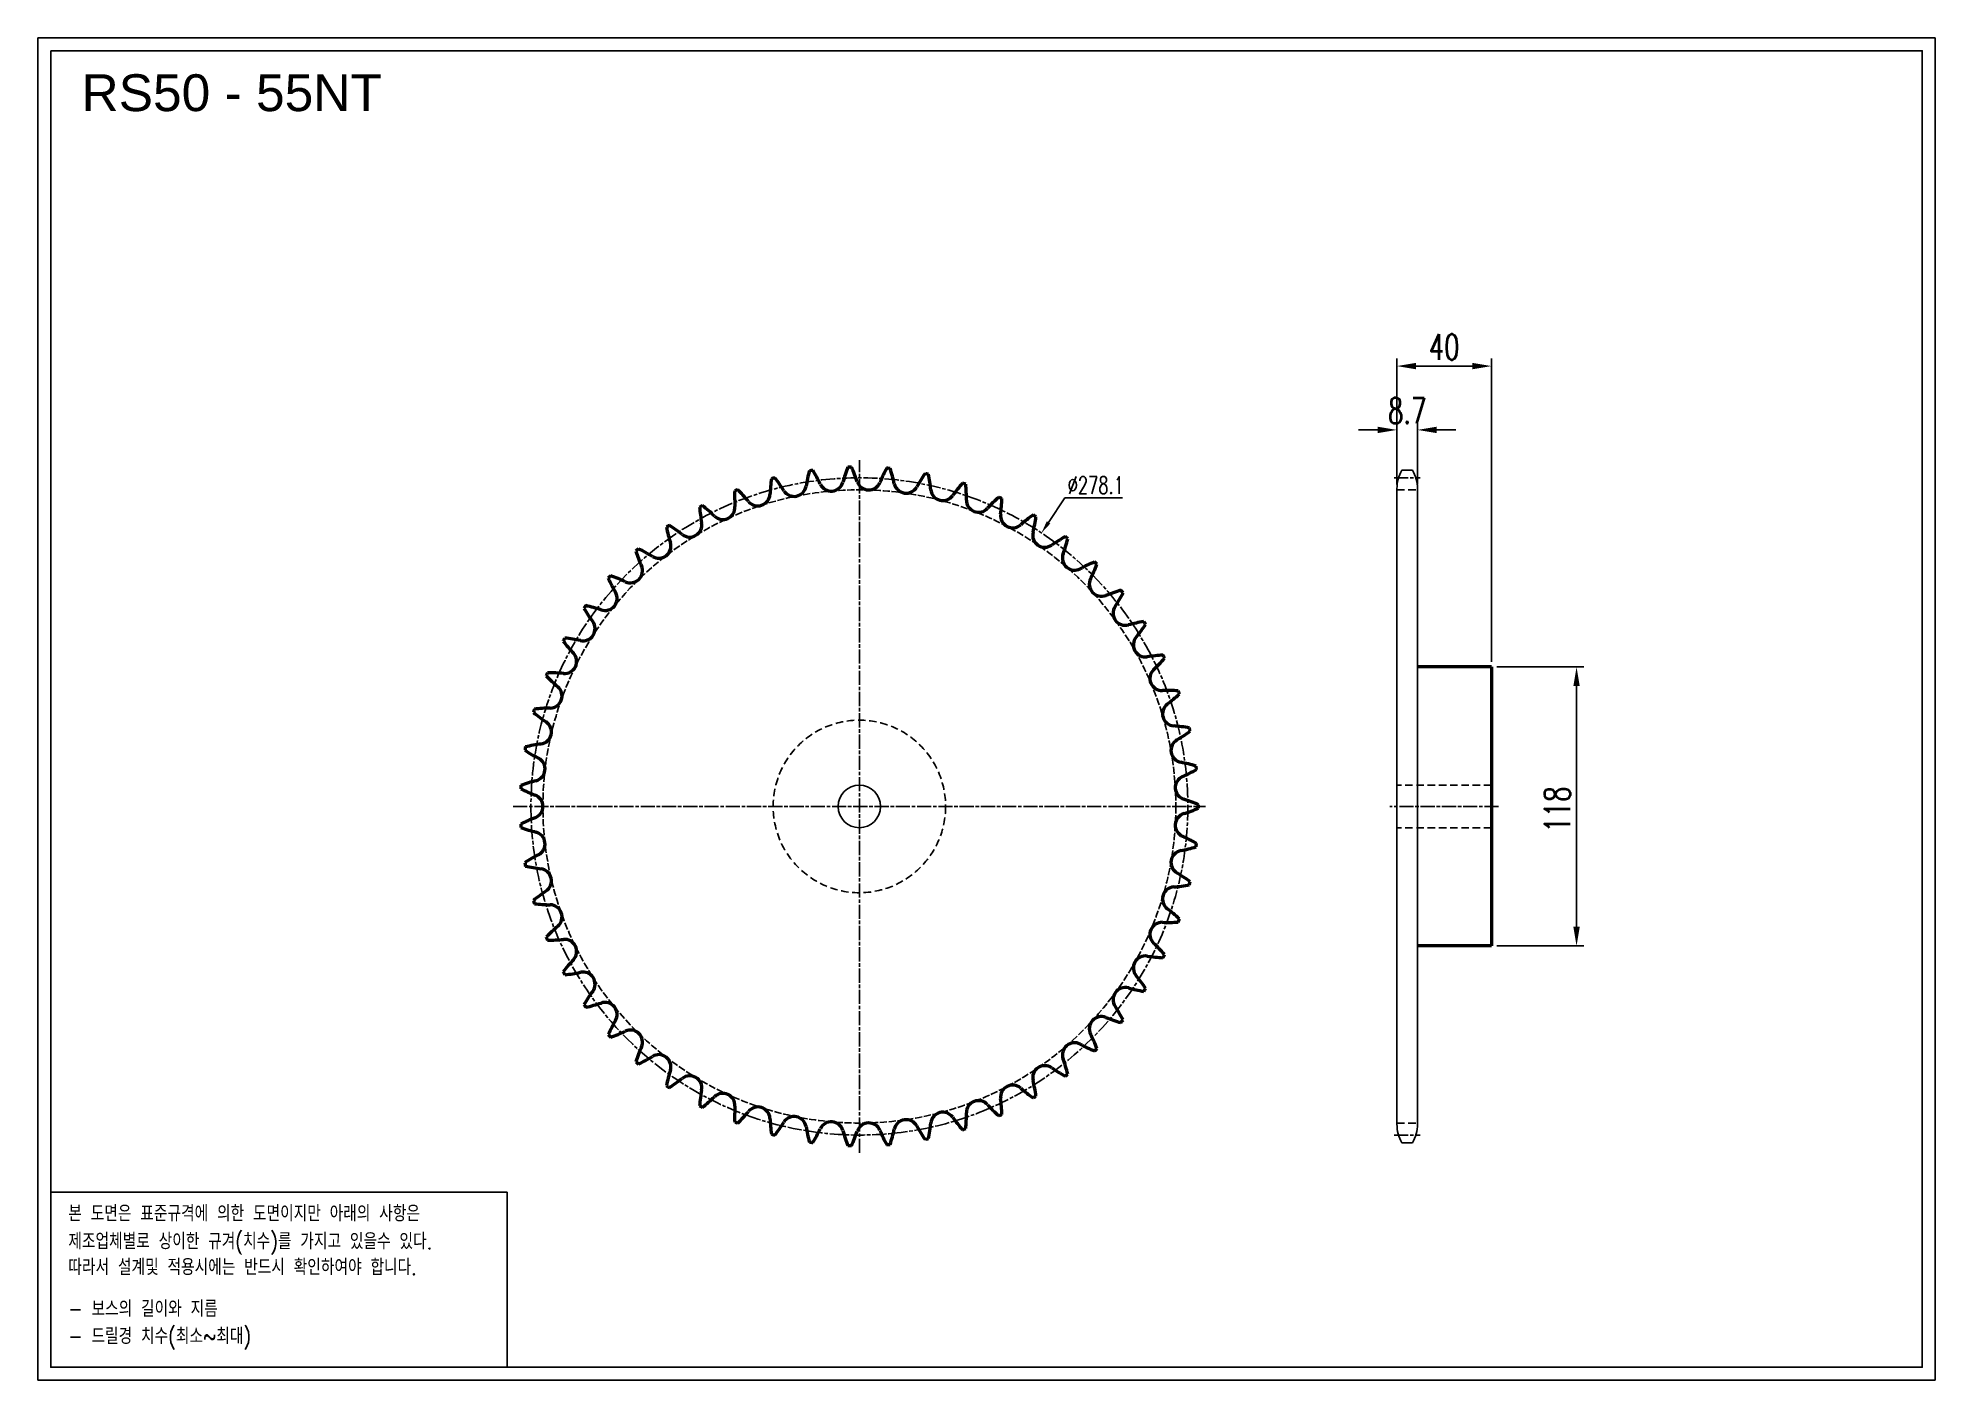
# Model space of a CAD drawing. Header units: millimetres. Extents: x 5329 to 6132, y 2321 to 2889.
import ezdxf

# ---------------------------------------------------------------- set-up
doc = ezdxf.new("R2010")
doc.units = ezdxf.units.MM
for name, pattern in [('AM_ISO02W050', [7.5, 6, -1.5]), ('AM_ISO02W050x2', [3.75, 3, -0.75]), ('AM_ISO08W050', [18, 12, -1.5, 3, -1.5]), ('AM_ISO08W050x2', [9, 6, -0.75, 1.5, -0.75]), ('HIDDEN', [9.525, 6.35, -3.175])]:
    doc.linetypes.add(name, pattern=pattern)
for name, color, linetype, lineweight in [('20', 7, 'Continuous', 50), ('21', 6, 'AM_ISO02W050', 25), ('22', 30, 'AM_ISO08W050', 25), ('23', 40, 'AM_ISO08W050', 25), ('VIS', 7, 'Continuous', 50)]:
    doc.layers.add(name, color=color, linetype=linetype, lineweight=lineweight)
doc.layers.add('HL', color=2, linetype='HIDDEN')
doc.layers.add('S-DIM', color=7, linetype='Continuous')
doc.styles.add('HAN', font='ROMANS.shx', dxfattribs={"width": 0.7, "bigfont": 'whgtxt.shx'})
doc.styles.add('HSG', font='SIMPLEX.shx', dxfattribs={"width": 0.7, "bigfont": 'HSG.shx'})
doc.styles.get("Standard").update_dxf_attribs({"font": 'arial.ttf'})
doc.dimstyles.new('APP16', dxfattribs={"dimscale": 3, "dimtxt": 2.4, "dimasz": 1.8, "dimexe": 0.7, "dimexo": 0.5, "dimgap": 0.6, "dimtad": 1, "dimtoh": 1, "dimdec": 1, "dimrnd": 0.01, "dimzin": 9, "dimdsep": 46, "dimtxsty": 'HSG', "dimcen": 0, "dimclrd": 1, "dimclre": 1, "dimclrt": 256, "dimazin": 2, "dimtp": 1, "dimtm": 1, "dimtfac": 0.5, "dimtdec": 1, "dimtofl": 0, "dimtmove": 0, "dimatfit": 3, "dimfxl": 0, "dimtvp": 1, "dimtolj": 2, "dimlwd": -1, "dimlwe": -1, "dimarcsym": 0})
doc.dimstyles.new('APP23', dxfattribs={"dimscale": 4.5, "dimtxt": 2.4, "dimasz": 1.8, "dimexe": 0.7, "dimexo": 0.5, "dimgap": 0.6, "dimtad": 1, "dimtoh": 1, "dimdec": 1, "dimrnd": 0.01, "dimzin": 9, "dimdsep": 46, "dimtxsty": 'HSG', "dimcen": 0, "dimclrd": 1, "dimclre": 1, "dimclrt": 256, "dimazin": 2, "dimtp": 1, "dimtm": 1, "dimtfac": 0.5, "dimtdec": 1, "dimtix": 1, "dimtofl": 0, "dimtmove": 0, "dimatfit": 3, "dimfxl": 0, "dimtvp": 1, "dimtolj": 2, "dimlwd": -1, "dimlwe": -1, "dimarcsym": 0})

# ---------------------------------------------------------------- blocks, each defined once
blk = doc.blocks.new('*D1')
at = {"layer": 'Defpoints', "color": 0, "transparency": 16777216}
for p in [(5753.56, 2679.28), (5599.36, 2447.88)]:
    blk.add_point(p, dxfattribs=at)
at = {"layer": 'S-DIM', "color": 1, "transparency": 16777216}
for p, q in [((5763.45, 2694.11), (5756.56, 2683.77)), ((5787.81, 2694.11), (5763.45, 2694.11))]:
    blk.add_line(p, q, dxfattribs=at)
blk.add_solid([(5755.81, 2684.27), (5757.31, 2683.27), (5753.56, 2679.28)], dxfattribs=at)
at = {"layer": 'S-DIM', "transparency": 16777216, "insert": (5776.53, 2699.51), "char_height": 7.2, "attachment_point": 5, "style": 'HSG'}
blk.add_mtext('\\A2;∅278.1', dxfattribs=at)
blk = doc.blocks.new('*D2')
at = {"layer": 'Defpoints', "color": 0, "transparency": 16777216}
for p in [(5912.72, 2722.89), (5904.02, 2697.53), (5912.72, 2697.53)]:
    blk.add_point(p, dxfattribs=at)
at = {"layer": 'S-DIM', "color": 1, "transparency": 16777216}
for p, q in [((5895.92, 2722.89), (5887.82, 2722.89)), ((5904.02, 2699.78), (5904.02, 2726.04)), ((5912.72, 2699.78), (5912.72, 2726.04)), ((5920.82, 2722.89), (5928.92, 2722.89))]:
    blk.add_line(p, q, dxfattribs=at)
for points in [[(5895.92, 2724.24), (5895.92, 2721.54), (5904.02, 2722.89)], [(5920.82, 2724.24), (5920.82, 2721.54), (5912.72, 2722.89)]]:
    blk.add_solid(points, dxfattribs=at)
at = {"layer": 'S-DIM', "transparency": 16777216, "insert": (5908.37, 2730.99), "char_height": 10.8, "attachment_point": 5, "style": 'HSG'}
blk.add_mtext('\\A2;8.7', dxfattribs=at)
blk = doc.blocks.new('*D3')
at = {"layer": 'Defpoints', "color": 0, "transparency": 16777216}
for p in [(5944.02, 2749.89), (5904.02, 2697.53), (5944.02, 2622.58)]:
    blk.add_point(p, dxfattribs=at)
at = {"layer": 'S-DIM', "color": 1, "transparency": 16777216}
for p, q in [((5904.02, 2699.78), (5904.02, 2753.04)), ((5912.12, 2749.89), (5935.92, 2749.89)), ((5944.02, 2624.83), (5944.02, 2753.04))]:
    blk.add_line(p, q, dxfattribs=at)
for points in [[(5912.12, 2751.24), (5912.12, 2748.54), (5904.02, 2749.89)], [(5935.92, 2751.24), (5935.92, 2748.54), (5944.02, 2749.89)]]:
    blk.add_solid(points, dxfattribs=at)
at = {"layer": 'S-DIM', "transparency": 16777216, "insert": (5924.02, 2757.99), "char_height": 10.8, "attachment_point": 5, "style": 'HSG'}
blk.add_mtext('\\A2;40', dxfattribs=at)
blk = doc.blocks.new('*D4')
at = {"layer": 'Defpoints', "color": 0, "transparency": 16777216}
for p in [(5944.02, 2622.58), (5944.02, 2504.58), (5980.06, 2504.58)]:
    blk.add_point(p, dxfattribs=at)
at = {"layer": 'S-DIM', "color": 1, "transparency": 16777216}
for p, q in [((5946.27, 2622.58), (5983.21, 2622.58)), ((5980.06, 2614.48), (5980.06, 2512.68)), ((5946.27, 2504.58), (5983.21, 2504.58))]:
    blk.add_line(p, q, dxfattribs=at)
for points in [[(5978.71, 2614.48), (5981.41, 2614.48), (5980.06, 2622.58)], [(5978.71, 2512.68), (5981.41, 2512.68), (5980.06, 2504.58)]]:
    blk.add_solid(points, dxfattribs=at)
at = {"layer": 'S-DIM', "transparency": 16777216, "insert": (5971.96, 2562.31), "char_height": 10.8, "attachment_point": 5, "rotation": 90, "style": 'HSG'}
blk.add_mtext('\\A2;118', dxfattribs=at)

msp = doc.modelspace()

# ---------------------------------------------------------------- linework, layer by layer
for p, q in [((5910.59, 2705.92), (5906.15, 2705.92)), ((5904.02, 2563.58), (5904.02, 2697.99)), ((5912.72, 2563.58), (5912.72, 2697.99)), ((5904.02, 2563.58), (5904.02, 2429.17)), ((5912.72, 2563.58), (5912.72, 2429.17)), ((5910.59, 2421.23), (5906.15, 2421.23))]:
    msp.add_line(p, q)
for points in [[(5328.74, 2888.72), (6131.82, 2888.72), (6131.82, 2320.88), (5328.74, 2320.88)], [(5334.14, 2883.32), (6126.42, 2883.32), (6126.42, 2326.29), (5334.14, 2326.29)]]:
    msp.add_lwpolyline(points, close=True)
at = {"color": 6}
msp.add_lwpolyline([(5334.14, 2400.31), (5527.35, 2400.31), (5527.35, 2326.29), (5334.14, 2326.29)], close=True, dxfattribs=at)
msp.add_circle((5676.46, 2563.58), 9)
for centre, start, end in [((5919.89, 2697.99), 150, 180), ((5896.84, 2697.99), 0, 30), ((5919.89, 2429.17), 180, 210), ((5896.84, 2429.17), 330, 0)]:
    msp.add_arc(centre, 15.87, start, end)
at = {"layer": '20'}
for centre, radius, start, end in [((5736.33, 2681.7), 69.49, 158.58892, 164.09091), ((5676.46, 2563.58), 143.57, 91.34331, 91.92941), ((5609.95, 2678.09), 69.49, 19.18182, 24.68381), ((5749.4, 2674.1), 69.49, 152.04346, 157.54545), ((5676.46, 2563.58), 143.57, 84.79786, 85.38396), ((5623.44, 2684.92), 69.49, 12.63636, 18.13836), ((5708.02, 2692.19), 69.49, 171.67983, 177.18182), ((5676.46, 2563.58), 143.57, 104.43422, 105.02032), ((5585.74, 2660.05), 69.49, 32.27273, 37.77472), ((5648.84, 2699.89), 5.13, 212.27273, 350.63636), ((5722.47, 2687.75), 69.49, 165.13437, 170.63636), ((5676.46, 2563.58), 143.57, 97.88877, 98.47487), ((5597.33, 2669.76), 69.49, 25.72727, 31.22927), ((5664.56, 2702.15), 5.13, 205.72727, 344.09091), ((5680.43, 2702.61), 5.13, 199.18182, 337.54545), ((5696.26, 2701.25), 5.13, 192.63636, 331), ((5761.52, 2665.07), 69.49, 145.49801, 151), ((5676.46, 2563.58), 143.57, 78.2524, 78.8385), ((5637.62, 2690.18), 69.49, 6.09091, 11.5929), ((5772.54, 2654.71), 69.49, 138.95255, 144.45455), ((5676.46, 2563.58), 143.57, 71.70695, 72.29305), ((5652.3, 2693.78), 69.49, 359.54545, 5.04745), ((5676.46, 2563.58), 143.57, 117.52513, 118.11123), ((5566.25, 2636.99), 69.49, 45.36364, 50.86563), ((5618.68, 2690.1), 5.13, 225.36364, 3.72727), ((5693.15, 2694.95), 69.49, 178.22528, 183.72727), ((5676.46, 2563.58), 143.57, 110.97968, 111.56578), ((5575.34, 2649.08), 69.49, 38.81818, 44.32017), ((5633.48, 2695.86), 5.13, 218.81818, 357.18182), ((5711.82, 2698.1), 5.13, 186.09091, 324.45455), ((5726.92, 2693.19), 5.13, 179.54545, 317.90909), ((5782.3, 2643.17), 69.49, 132.4071, 137.90909), ((5676.46, 2563.58), 143.57, 65.1615, 65.7476), ((5667.3, 2695.69), 69.49, 353, 358.50199), ((5676.46, 2563.58), 143.57, 124.07059, 124.65669), ((5558.6, 2623.95), 69.49, 51.90909, 57.41108), ((5604.64, 2682.68), 5.13, 231.90909, 10.27273), ((5678.07, 2695.99), 69.49, 184.77073, 190.27273), ((5741.37, 2686.59), 5.13, 173, 311.36364), ((5790.68, 2630.58), 69.49, 125.86164, 131.36364), ((5676.46, 2563.58), 143.57, 58.61604, 59.20214), ((5682.42, 2695.87), 69.49, 346.45455, 351.95654), ((5591.53, 2673.72), 5.13, 238.45455, 16.81818), ((5662.96, 2695.31), 69.49, 191.31619, 196.81818), ((5754.97, 2678.39), 5.13, 166.45455, 304.81818), ((5797.58, 2617.12), 69.49, 119.31619, 124.81818), ((5697.46, 2694.33), 69.49, 339.90909, 345.41108), ((5676.46, 2563.58), 143.57, 52.07059, 52.65669), ((5676.46, 2563.58), 143.57, 130.61604, 131.20214), ((5648.03, 2692.91), 69.49, 197.86164, 203.36364), ((5552.49, 2610.12), 69.49, 58.45455, 63.95654), ((5767.55, 2668.69), 5.13, 159.90909, 298.27273), ((5802.89, 2602.97), 69.49, 112.77073, 118.27273), ((5676.46, 2563.58), 143.57, 45.52513, 46.11123), ((5676.46, 2563.58), 143.57, 137.1615, 137.7476), ((5633.47, 2688.83), 69.49, 204.4071, 209.90909), ((5547.99, 2595.69), 69.49, 65, 70.50199), ((5579.53, 2663.32), 5.13, 245, 23.36364), ((5778.93, 2657.62), 5.13, 153.36364, 291.72727), ((5712.23, 2691.08), 69.49, 333.36364, 338.86563), ((5568.79, 2651.62), 5.13, 251.54545, 29.90909), ((5806.56, 2588.3), 69.49, 106.22528, 111.72727), ((5726.53, 2686.17), 69.49, 326.81818, 332.32017), ((5676.46, 2563.58), 143.57, 38.97968, 39.56578), ((5676.46, 2563.58), 143.57, 143.70695, 144.29305), ((5619.48, 2683.11), 69.49, 210.95255, 216.45455), ((5545.16, 2580.83), 69.49, 71.54545, 77.04745), ((5788.99, 2645.33), 5.13, 146.81818, 285.18182), ((5676.46, 2563.58), 143.57, 150.2524, 150.8385), ((5544.05, 2565.75), 69.49, 78.09091, 83.5929), ((5559.45, 2638.77), 5.13, 258.09091, 36.45455), ((5808.53, 2573.31), 69.49, 99.67983, 105.18182), ((5797.57, 2631.97), 5.13, 140.27273, 278.63636), ((5740.18, 2679.67), 69.49, 320.27273, 325.77472), ((5676.46, 2563.58), 143.57, 32.43422, 33.02032), ((5606.22, 2675.84), 69.49, 217.49801, 223), ((5551.64, 2624.94), 5.13, 264.63636, 43), ((5808.78, 2558.19), 69.49, 93.13437, 98.63636), ((5753, 2671.65), 69.49, 313.72727, 319.22927), ((5676.46, 2563.58), 143.57, 25.88877, 26.47487), ((5676.46, 2563.58), 143.57, 156.79786, 157.38396), ((5593.88, 2667.1), 69.49, 224.04346, 229.54545), ((5544.67, 2550.65), 69.49, 84.63636, 90.13836), ((5804.58, 2617.72), 5.13, 133.72727, 272.09091), ((5545.46, 2610.32), 5.13, 271.18182, 49.54545), ((5807.3, 2543.14), 69.49, 86.58892, 92.09091), ((5764.82, 2662.22), 69.49, 307.18182, 312.68381), ((5676.46, 2563.58), 143.57, 19.34331, 19.92941), ((5676.46, 2563.58), 143.57, 163.34331, 163.92941), ((5582.62, 2657.01), 69.49, 230.58892, 236.09091), ((5547, 2535.71), 69.49, 91.18182, 96.68381), ((5809.92, 2602.76), 5.13, 127.18182, 265.54545), ((5540.99, 2595.08), 5.13, 277.72727, 56.09091), ((5804.12, 2528.36), 69.49, 80.04346, 85.54545), ((5775.49, 2651.5), 69.49, 300.63636, 306.13836), ((5676.46, 2563.58), 143.57, 12.79786, 13.38396), ((5676.46, 2563.58), 143.57, 169.88877, 170.47487), ((5572.58, 2645.71), 69.49, 237.13437, 242.63636), ((5551.02, 2521.13), 69.49, 97.72727, 103.22927), ((5813.51, 2587.29), 5.13, 120.63636, 259), ((5538.28, 2579.43), 5.13, 284.27273, 62.63636), ((5799.27, 2514.04), 69.49, 73.49801, 79), ((5784.86, 2639.64), 69.49, 294.09091, 299.5929), ((5676.46, 2563.58), 143.57, 6.2524, 6.8385), ((5676.46, 2563.58), 143.57, 176.43422, 177.02032), ((5563.9, 2633.33), 69.49, 243.67983, 249.18182), ((5556.68, 2507.11), 69.49, 104.27273, 109.77472), ((5815.32, 2571.52), 5.13, 114.09091, 252.45455), ((5537.37, 2563.58), 5.13, 290.81818, 69.18182), ((5792.83, 2500.36), 69.49, 66.95255, 72.45455), ((5792.83, 2626.79), 69.49, 287.54545, 293.04745), ((5676.46, 2563.58), 143.57, 359.70695, 0.29305), ((5563.9, 2493.82), 69.49, 110.81818, 116.32017), ((5676.46, 2563.58), 143.57, 182.97968, 183.56578), ((5556.68, 2620.04), 69.49, 250.22528, 255.72727), ((5815.32, 2555.64), 5.13, 107.54545, 245.90909), ((5538.28, 2547.72), 5.13, 297.36364, 75.72727), ((5799.27, 2613.11), 69.49, 281, 286.50199), ((5784.86, 2487.51), 69.49, 60.4071, 65.90909), ((5676.46, 2563.58), 143.57, 353.1615, 353.7476), ((5572.58, 2481.45), 69.49, 117.36364, 122.86563), ((5676.46, 2563.58), 143.57, 189.52513, 190.11123), ((5551.02, 2606.02), 69.49, 256.77073, 262.27273), ((5813.51, 2539.86), 5.13, 101, 239.36364), ((5540.99, 2532.07), 5.13, 303.90909, 82.27273), ((5804.12, 2598.79), 69.49, 274.45455, 279.95654), ((5775.49, 2475.65), 69.49, 53.86164, 59.36364), ((5676.46, 2563.58), 143.57, 346.61604, 347.20214), ((5582.62, 2470.14), 69.49, 123.90909, 129.41108), ((5676.46, 2563.58), 143.57, 196.07059, 196.65669), ((5547, 2591.44), 69.49, 263.31619, 268.81818), ((5545.46, 2516.84), 5.13, 310.45455, 88.81818), ((5809.92, 2524.39), 5.13, 94.45455, 232.81818), ((5804.58, 2509.43), 5.13, 87.90909, 226.27273), ((5807.3, 2584.01), 69.49, 267.90909, 273.41108), ((5764.82, 2464.93), 69.49, 47.31619, 52.81818), ((5676.46, 2563.58), 143.57, 340.07059, 340.65669), ((5593.88, 2460.05), 69.49, 130.45455, 135.95654), ((5676.46, 2563.58), 143.57, 202.61604, 203.20214), ((5544.67, 2576.51), 69.49, 269.86164, 275.36364), ((5551.64, 2502.21), 5.13, 317, 95.36364), ((5753, 2455.51), 69.49, 40.77073, 46.27273), ((5606.22, 2451.31), 69.49, 137, 142.50199), ((5797.57, 2495.18), 5.13, 81.36364, 219.72727), ((5808.78, 2568.96), 69.49, 261.36364, 266.86563), ((5676.46, 2563.58), 143.57, 333.52513, 334.11123), ((5676.46, 2563.58), 143.57, 209.1615, 209.7476), ((5544.05, 2561.4), 69.49, 276.4071, 281.90909), ((5559.45, 2488.38), 5.13, 323.54545, 101.90909), ((5740.18, 2447.49), 69.49, 34.22528, 39.72727), ((5619.48, 2444.04), 69.49, 143.54545, 149.04745), ((5788.99, 2481.82), 5.13, 74.81818, 213.18182), ((5808.53, 2553.84), 69.49, 254.81818, 260.32017), ((5676.46, 2563.58), 143.57, 326.97968, 327.56578), ((5676.46, 2563.58), 143.57, 215.70695, 216.29305), ((5545.16, 2546.32), 69.49, 282.95255, 288.45455), ((5568.79, 2475.53), 5.13, 330.09091, 108.45455), ((5778.93, 2469.53), 5.13, 68.27273, 206.63636), ((5806.56, 2538.85), 69.49, 248.27273, 253.77472), ((5726.53, 2440.98), 69.49, 27.67983, 33.18182), ((5633.47, 2438.32), 69.49, 150.09091, 155.5929), ((5676.46, 2563.58), 143.57, 222.2524, 222.8385), ((5547.99, 2531.46), 69.49, 289.49801, 295), ((5579.53, 2463.83), 5.13, 336.63636, 115), ((5712.23, 2436.07), 69.49, 21.13437, 26.63636), ((5676.46, 2563.58), 143.57, 320.43422, 321.02032), ((5648.03, 2434.24), 69.49, 156.63636, 162.13836), ((5552.49, 2517.03), 69.49, 296.04346, 301.54545), ((5591.53, 2453.43), 5.13, 343.18182, 121.54545), ((5767.55, 2458.46), 5.13, 61.72727, 200.09091), ((5802.89, 2524.18), 69.49, 241.72727, 247.22927), ((5676.46, 2563.58), 143.57, 313.88877, 314.47487), ((5676.46, 2563.58), 143.57, 228.79786, 229.38396), ((5662.96, 2431.84), 69.49, 163.18182, 168.68381), ((5604.64, 2444.47), 5.13, 349.72727, 128.09091), ((5754.97, 2448.76), 5.13, 55.18182, 193.54545), ((5797.58, 2510.03), 69.49, 235.18182, 240.68381), ((5697.46, 2432.83), 69.49, 14.58892, 20.09091), ((5676.46, 2563.58), 143.57, 307.34331, 307.92941), ((5676.46, 2563.58), 143.57, 235.34331, 235.92941), ((5558.6, 2503.2), 69.49, 302.58892, 308.09091), ((5678.07, 2431.16), 69.49, 169.72727, 175.22927), ((5618.68, 2437.06), 5.13, 356.27273, 134.63636), ((5741.37, 2440.56), 5.13, 48.63636, 187), ((5790.68, 2496.57), 69.49, 228.63636, 234.13836), ((5682.42, 2431.28), 69.49, 8.04346, 13.54545), ((5676.46, 2563.58), 143.57, 241.88877, 242.47487), ((5566.25, 2490.16), 69.49, 309.13437, 314.63636), ((5693.15, 2432.21), 69.49, 176.27273, 181.77472), ((5575.34, 2478.07), 69.49, 315.67983, 321.18182), ((5633.48, 2431.29), 5.13, 2.81818, 141.18182), ((5711.82, 2429.06), 5.13, 35.54545, 173.90909), ((5652.3, 2433.37), 69.49, 354.95255, 0.45455), ((5726.92, 2433.96), 5.13, 42.09091, 180.45455), ((5782.3, 2483.99), 69.49, 222.09091, 227.5929), ((5667.3, 2431.47), 69.49, 1.49801, 7), ((5676.46, 2563.58), 143.57, 300.79786, 301.38396), ((5676.46, 2563.58), 143.57, 248.43422, 249.02032), ((5708.02, 2434.96), 69.49, 182.81818, 188.32017), ((5585.74, 2467.1), 69.49, 322.22528, 327.72727), ((5648.84, 2427.26), 5.13, 9.36364, 147.72727), ((5722.47, 2439.4), 69.49, 189.36364, 194.86563), ((5597.33, 2457.39), 69.49, 328.77073, 334.27273), ((5664.56, 2425), 5.13, 15.90909, 154.27273), ((5736.33, 2445.45), 69.49, 195.90909, 201.41108), ((5609.95, 2449.06), 69.49, 335.31619, 340.81818), ((5680.43, 2424.54), 5.13, 22.45455, 160.81818), ((5749.4, 2453.05), 69.49, 202.45455, 207.95654), ((5623.44, 2442.23), 69.49, 341.86164, 347.36364), ((5696.26, 2425.9), 5.13, 29, 167.36364), ((5761.52, 2462.08), 69.49, 209, 214.50199), ((5637.62, 2436.98), 69.49, 348.4071, 353.90909), ((5772.54, 2472.44), 69.49, 215.54545, 221.04745), ((5676.46, 2563.58), 143.57, 287.70695, 288.29305), ((5676.46, 2563.58), 143.57, 294.2524, 294.8385), ((5676.46, 2563.58), 143.57, 254.97968, 255.56578), ((5676.46, 2563.58), 143.57, 261.52513, 262.11123), ((5676.46, 2563.58), 143.57, 268.07059, 268.65669), ((5676.46, 2563.58), 143.57, 274.61604, 275.20214), ((5676.46, 2563.58), 143.57, 281.1615, 281.7476)]:
    msp.add_arc(centre, radius, start, end, dxfattribs=at)
at = {"layer": '21', "linetype": 'AM_ISO02W050x2'}
msp.add_circle((5676.46, 2563.58), 133.96, dxfattribs=at)
at = {"layer": '22', "linetype": 'AM_ISO08W050x2'}
for p, q in [((5902.84, 2702.61), (5913.9, 2702.61)), ((5947.05, 2563.58), (5900.99, 2563.58)), ((5902.84, 2424.54), (5913.9, 2424.54))]:
    msp.add_line(p, q, dxfattribs=at)
msp.add_circle((5676.46, 2563.58), 139.04, dxfattribs=at)
at = {"layer": '23', "linetype": 'AM_ISO08W050x2'}
for p, q in [((5676.46, 2417), (5676.46, 2710.15)), ((5529.89, 2563.58), (5823.04, 2563.58))]:
    msp.add_line(p, q, dxfattribs=at)
at = {"layer": 'HL', "ltscale": 0.5}
for p, q in [((5904.02, 2697.53), (5912.72, 2697.53)), ((5944.02, 2572.58), (5904.02, 2572.58)), ((5944.02, 2554.58), (5904.02, 2554.58)), ((5904.02, 2429.62), (5912.72, 2429.62))]:
    msp.add_line(p, q, dxfattribs=at)
msp.add_circle((5676.46, 2563.58), 36.5, dxfattribs=at)
at = {"layer": 'VIS'}
for p, q in [((5944.02, 2622.58), (5912.72, 2622.58)), ((5944.02, 2622.58), (5944.02, 2504.58)), ((5944.02, 2504.58), (5912.72, 2504.58))]:
    msp.add_line(p, q, dxfattribs=at)

# ---------------------------------------------------------------- texts
msp.add_text('RS50 - 55NT', height=15.6).set_placement((5347.18, 2857.76))
at = {"color": 6, "style": 'HAN', "width": 0.8}
for s, p in [('본 도면은 표준규격에 의한 도면이지만 아래의 사항은', (5341.61, 2387.97)), ('제조업체별로 상이한 규겨(치수)를 가지고 있을수 있다.', (5341.61, 2376.2)), ('따라서 설계및 적용시에는 반드시 확인하여야 합니다.', (5341.61, 2365.27)), ('- 보스의 길이와 지름', (5341.61, 2347.65)), ('- 드릴경 치수(최소~최대)', (5341.61, 2336.08))]:
    msp.add_text(s, height=6.7931, dxfattribs=at).set_placement(p)

# ---------------------------------------------------------------- dimensions: what is measured, and where the dimension line sits
at = {"layer": 'S-DIM'}
dim = msp.add_linear_dim(base=(5944.02, 2749.89), p1=(5904.02, 2697.53), p2=(5944.02, 2622.58), dimstyle='APP23', dxfattribs=at)
dim.commit()
dim.dimension.update_dxf_attribs({"geometry": '*D3', "text_midpoint": (5924.02, 2757.99)})
dim = msp.add_linear_dim(base=(5912.72, 2722.89), p1=(5904.02, 2697.53), p2=(5912.72, 2697.53), dimstyle='APP23', dxfattribs=at)
dim.commit()
dim.dimension.update_dxf_attribs({"geometry": '*D2', "text_midpoint": (5908.37, 2722.89), "dimtype": 128})
at = {"layer": 'S-DIM', "color": 3}
dim = msp.add_diameter_dim_2p(p1=(5599.36, 2447.88), p2=(5753.56, 2679.28), dimstyle='APP16', dxfattribs=at)
dim.commit()
dim.dimension.update_dxf_attribs({"geometry": '*D1', "text_midpoint": (5776.53, 2694.11), "dimtype": 131})
at = {"layer": 'S-DIM'}
dim = msp.add_linear_dim(base=(5980.06, 2504.58), p1=(5944.02, 2622.58), p2=(5944.02, 2504.58), angle=90, dimstyle='APP23', dxfattribs=at)
dim.commit()
dim.dimension.update_dxf_attribs({"geometry": '*D4', "text_midpoint": (5980.06, 2562.31), "dimtype": 128})

doc.saveas('drawing.dxf')
